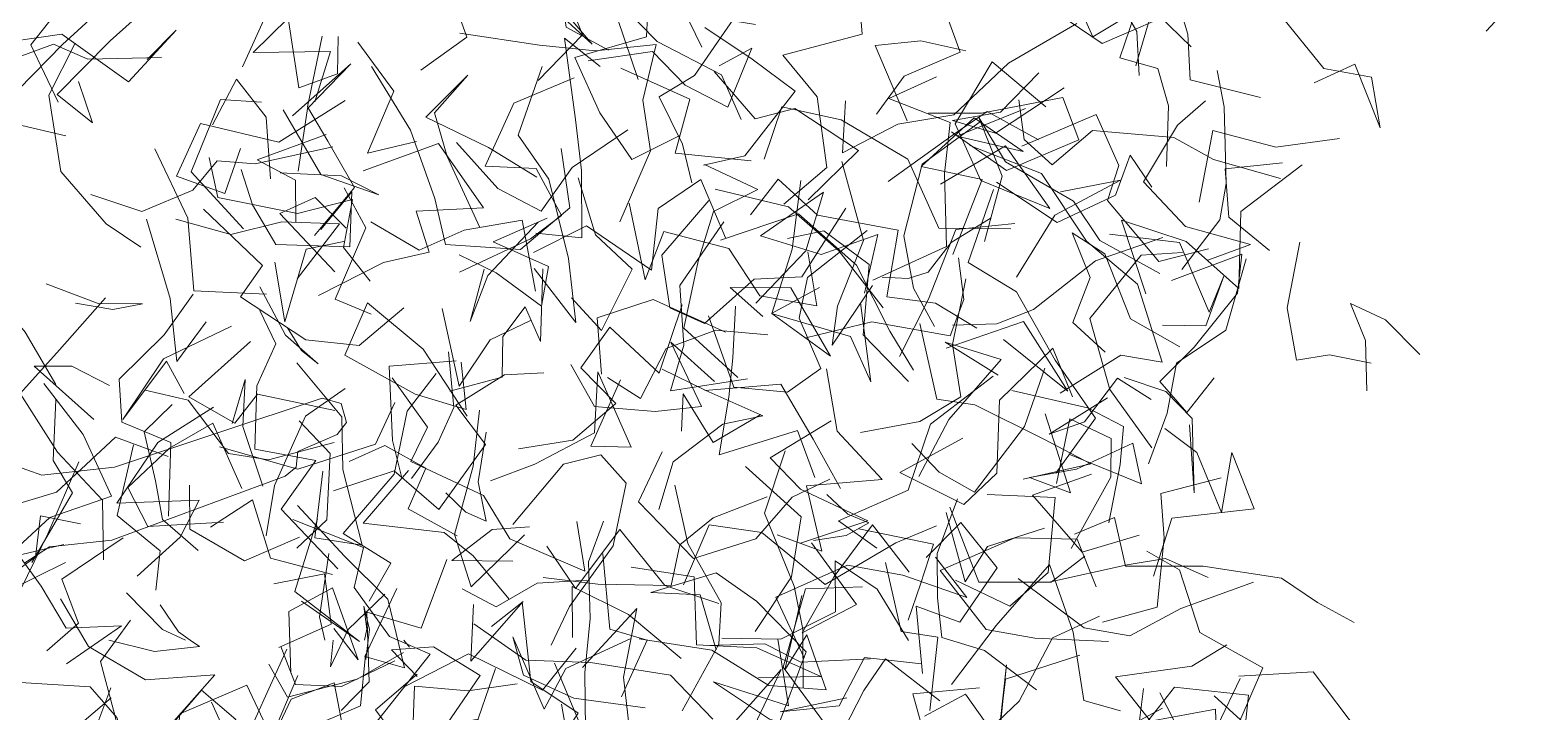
# Model space of a CAD drawing. Header units: metres. Extents: x 0 to 46.1, y -33.1 to 1.9.
# Drawn here: x 3.435 to 4.248, y -2.039 to -1.67 of the extents above; entities that cross this region are included whole.
import ezdxf

# ---------------------------------------------------------------- set-up
doc = ezdxf.new("R2010")
doc.units = ezdxf.units.M
doc.header["$LTSCALE"] = 0.02
for name, color, linetype, lineweight in [('AB_EXT_COUVRE', 8, 'Continuous', 9), ('BLOC_BRANCHES', 7, 'Continuous', 13), ('BLOC_FEUILLAGE', 7, 'Continuous', 13)]:
    doc.layers.add(name, color=color, linetype=linetype, lineweight=lineweight)
doc.layers.add('ARCHIBOOKS_ARBRE', color=7, linetype='Continuous')

# ---------------------------------------------------------------- blocks, each defined once
blk = doc.blocks.new('AB_ALPHA_54921720ee7c26e0')
at = {"layer": 'BLOC_BRANCHES', "color": 8, "lineweight": 13, "true_color": 0x414141, "transparency": 33554661}
blk.add_lwpolyline([(0.6059, 0.0836), (0.6413, 0.0593), (0.7391, 0.0444), (1.0348, 0.0616), (1.058, 0.0482), (1.058, 0.0214), (1.0417, 0.0089), (0.9843, 0.0005), (0.9765, -0.0195), (0.9591, -0.0273), (0.7102, -0.0501), (0.6263, -0.037), (0.5884, -0.0492)], dxfattribs=at)
at = {"layer": 'BLOC_FEUILLAGE', "color": 8, "lineweight": 13, "true_color": 0x414141, "transparency": 33554661}
for points in [[(0.7934, 0.5414), (0.7779, 0.6257), (0.8196, 0.6568), (0.8135, 0.7313), (0.7865, 0.7752), (0.7672, 0.8432), (0.8259, 0.8784)], [(0.7192, 0.6871), (0.6721, 0.6452), (0.7455, 0.5711), (0.8195, 0.6151), (0.8756, 0.6444), (0.8611, 0.7277)], [(0.9441, 0.5634), (0.8474, 0.5872), (0.8077, 0.6186), (0.7349, 0.6119), (0.6566, 0.5949), (0.5968, 0.6581)], [(0.8273, 0.561), (0.8311, 0.5019), (0.7949, 0.5513), (0.883, 0.6032), (0.9798, 0.6522), (1.0507, 0.6021)], [(1.1428, 0.6066), (1.0923, 0.658), (1.0982, 0.5851), (1.0466, 0.5228)], [(0.7152, 0.6415), (0.822, 0.6288), (0.8924, 0.5432), (0.9729, 0.594), (0.9247, 0.5657)], [(1.2788, 0.456), (1.3506, 0.4832), (1.3434, 0.5733), (1.3695, 0.636), (1.4274, 0.5941)], [(1.5249, 0.6439), (1.4683, 0.5649), (1.4676, 0.4998), (1.5118, 0.4302), (1.4727, 0.5134)], [(0.6259, 0.6286), (0.7231, 0.6179), (0.6957, 0.5457), (0.7914, 0.4945)], [(0.8508, 0.3226), (0.8136, 0.3655), (0.7726, 0.4494), (0.7836, 0.5538), (0.8365, 0.6123)], [(1.1824, 0.5292), (1.1685, 0.4805), (1.1132, 0.4757), (1.1233, 0.5703), (1.0657, 0.5378), (1.1674, 0.5118), (1.1293, 0.4518)], [(1.1618, 0.5352), (1.1177, 0.4478), (1.1324, 0.3955), (1.1512, 0.3259), (1.0819, 0.2772)], [(1.5312, 0.4165), (1.484, 0.4613), (1.4928, 0.5342), (1.5027, 0.4454), (1.4288, 0.4012)], [(1.5964, 0.5291), (1.5644, 0.47), (1.598, 0.4106), (1.6702, 0.3447), (1.6802, 0.2792)], [(0.9871, 0.4575), (1.0348, 0.5089), (1.0603, 0.4487), (1.0443, 0.3666)], [(1.2064, 0.5146), (1.2361, 0.4382), (1.1802, 0.3663), (1.2483, 0.3641)], [(1.7551, 0.527), (1.6801, 0.5252), (1.6434, 0.4441), (1.6544, 0.3877)], [(1.0595, 0.4701), (1.0068, 0.4878), (0.943, 0.4034), (0.9915, 0.3105)], [(1.0832, 0.367), (1.1174, 0.4456), (1.1896, 0.4887), (1.095, 0.4412)], [(1.343, 0.4907), (1.4426, 0.4472), (1.5139, 0.42), (1.5957, 0.407), (1.5588, 0.3389), (1.551, 0.2698), (1.4859, 0.188)], [(1.5937, 0.2798), (1.5234, 0.2653), (1.4981, 0.3374), (1.4847, 0.4187), (1.5856, 0.4205), (1.6028, 0.4742), (1.5643, 0.5072)], [(1.7324, 0.3985), (1.683, 0.4205), (1.6262, 0.4976), (1.5542, 0.4545), (1.5597, 0.3675)], [(1.4351, 0.3044), (1.4252, 0.2238), (1.3462, 0.1865), (1.2501, 0.2194), (1.2523, 0.2832), (1.2445, 0.3811), (1.2157, 0.4782)], [(1.695, 0.4705), (1.7061, 0.414), (1.6349, 0.353), (1.5811, 0.3374), (1.5952, 0.2673), (1.5937, 0.2137)], [(1.0156, 0.4167), (0.9793, 0.3635), (0.9222, 0.4032), (0.9722, 0.4634), (1.0681, 0.4116), (1.1692, 0.4427)], [(1.0849, 0.4522), (1.1113, 0.3545), (1.1801, 0.3077), (1.1379, 0.3455), (1.0591, 0.3712)], [(1.5146, 0.3979), (1.4778, 0.4476), (1.4637, 0.3372), (1.4538, 0.2687), (1.4308, 0.1804), (1.3721, 0.2026)], [(2.2783, 0.4556), (2.2058, 0.3941), (2.1343, 0.3468), (2.2261, 0.3154), (2.2529, 0.2725), (2.2153, 0.211)], [(0.9036, 0.4464), (0.9223, 0.3443), (0.9048, 0.247), (0.9985, 0.2171)], [(1.3008, 0.2297), (1.2829, 0.3337), (1.2817, 0.3952), (1.3384, 0.4331), (1.2691, 0.3928), (1.3402, 0.3311), (1.3929, 0.2755)], [(2.2164, 0.1975), (2.2285, 0.2557), (2.2089, 0.3297), (2.2481, 0.3634), (2.2674, 0.4392)], [(0.8039, 0.4089), (0.8643, 0.3689), (0.9385, 0.3792), (0.9807, 0.4086), (1.0294, 0.3914), (1.1367, 0.3867)], [(0.9713, 0.4159), (0.9689, 0.3607), (1.0675, 0.3117), (1.1443, 0.3109), (1.1157, 0.2513), (1.1387, 0.1976)], [(1.4387, 0.4183), (1.3832, 0.3369), (1.4078, 0.2685), (1.4058, 0.1578), (1.3932, 0.0715), (1.3575, 0.1568)], [(1.6704, 0.3569), (1.7192, 0.3686), (1.6675, 0.3), (1.6191, 0.3437), (1.5882, 0.399), (1.5011, 0.4095)], [(1.6153, 0.2325), (1.6725, 0.2303), (1.7608, 0.2975), (1.7158, 0.3544), (1.665, 0.4123)], [(1.7064, 0.1538), (1.7755, 0.1863), (1.7878, 0.282), (1.7573, 0.3486), (1.8685, 0.3486), (1.8826, 0.4246)], [(1.0923, 0.2827), (1.146, 0.3212), (1.1242, 0.2497), (1.028, 0.2788), (1.0116, 0.3389), (1.009, 0.3892)], [(1.1324, 0.405), (1.0332, 0.3961), (1.0762, 0.3561), (1.0622, 0.3013)], [(1.4765, 0.3924), (1.3887, 0.3801), (1.3294, 0.308), (1.3951, 0.2871), (1.4117, 0.2165), (1.3631, 0.1971), (1.2587, 0.1785)], [(1.679, 0.2217), (1.5823, 0.2585), (1.6204, 0.3236), (1.541, 0.3886)], [(0.8677, 0.3572), (0.8713, 0.2454), (0.8578, 0.1604), (0.91, 0.2023)], [(1.0441, 0.2266), (1.1185, 0.2836), (1.044, 0.3064), (0.9728, 0.3079), (0.9063, 0.3468)], [(1.1732, 0.1512), (1.1015, 0.1175), (1.0338, 0.1438), (0.9636, 0.223), (1.0035, 0.2561), (0.9458, 0.3502)], [(1.168, 0.3448), (1.2761, 0.3538), (1.3126, 0.2541), (1.2233, 0.2733), (1.2262, 0.2152), (1.1628, 0.2174), (1.0662, 0.1974)], [(1.7398, 0.1507), (1.8231, 0.1976), (1.7545, 0.275), (1.699, 0.275), (1.6621, 0.3513)], [(2.0594, 0.3605), (2.1577, 0.3377), (2.1691, 0.2641), (2.2516, 0.2877), (2.2943, 0.2168)], [(1.0959, 0.2224), (1.0444, 0.3178), (1.0958, 0.3264), (1.1258, 0.2754)], [(1.1374, 0.3292), (1.1516, 0.2693), (1.0865, 0.1866), (1.1286, 0.1543)], [(1.8594, 0.2388), (1.9088, 0.2786), (1.9904, 0.2905), (1.986, 0.3416)], [(1.9981, 0.2905), (1.9431, 0.3191), (1.8816, 0.3292), (1.8968, 0.2193)], [(2.2381, 0.3305), (2.2535, 0.2632), (2.1789, 0.252), (2.1304, 0.308)], [(2.2044, 0.3196), (2.3064, 0.288), (2.291, 0.3437), (2.2943, 0.2343), (2.2812, 0.1736), (2.3673, 0.1261)], [(0.5027, 0.2921), (0.5599, 0.2768), (0.6389, 0.3176), (0.6694, 0.2519), (0.6913, 0.1731)], [(2.1528, 0.2871), (2.0495, 0.2591), (1.9601, 0.2107), (1.8837, 0.2183), (1.8011, 0.2), (1.8232, 0.2671)], [(0.6922, -0.0732), (0.7121, 0.0054), (0.67, 0.0838), (0.6415, 0.1736), (0.7039, 0.214), (0.7868, 0.2686)], [(1.1602, 0.2752), (1.2134, 0.2211), (1.2794, 0.2315), (1.359, 0.2244), (1.3513, 0.1267)], [(1.9949, 0.0417), (1.9008, 0.0679), (1.8843, 0.1691), (1.8108, 0.2436), (1.7379, 0.2814), (1.6968, 0.2194)], [(1.7963, 0.0229), (1.9046, 0.0413), (1.9272, 0.1375), (1.9527, 0.2022), (1.8808, 0.2548), (1.9509, 0.2665)], [(2.0833, 0.1892), (2.0287, 0.2666), (1.9587, 0.1986), (1.9725, 0.1155), (2.0529, 0.0545), (2.0166, 0.1522), (1.9185, 0.1248)], [(2.2323, 0.2796), (2.197, 0.2273), (2.2433, 0.2001), (2.2441, 0.1474), (2.22, 0.0686)], [(2.4105, 0.2778), (2.4215, 0.2288), (2.4599, 0.1417), (2.5195, 0.1135), (2.513, 0.0443), (2.5021, 0.1366), (2.4426, 0.1264)], [(1.1182, 0.2589), (1.066, 0.2622), (1.0127, 0.1747), (1.0207, 0.2561)], [(1.396, 0.1054), (1.4237, 0.0524), (1.4855, 0.1219), (1.4496, 0.1795), (1.4466, 0.2599)], [(0.7926, -0.0386), (0.8213, 0.0569), (0.7645, 0.1005), (0.7761, 0.1577), (0.8504, 0.1999), (0.9026, 0.2428)], [(1.5858, -0.0571), (1.5321, 0.0264), (1.5745, 0.1093), (1.612, 0.1685), (1.6775, 0.1821), (1.6166, 0.2334)], [(2.0858, 0.2362), (2.0222, 0.1978), (1.9566, 0.2039), (2.0081, 0.1722), (2.1138, 0.2076)], [(0.7615, 0.1529), (0.7186, 0.1914), (0.6696, 0.2042), (0.7288, 0.114)], [(1.379, 0.2159), (1.2946, 0.1638), (1.2555, 0.1102), (1.2921, 0.1737)], [(1.392, 0.2183), (1.3131, 0.2062), (1.377, 0.1547), (1.3539, 0.1053), (1.3061, 0.1646), (1.2641, 0.2009)], [(1.3624, 0.1779), (1.441, 0.1946), (1.5105, 0.1136), (1.5407, 0.1921), (1.6064, 0.2148), (1.6186, 0.1298)], [(1.7212, 0.0827), (1.714, 0.0091), (1.643, 0.0421), (1.6192, 0.1148), (1.5401, 0.1597), (1.4987, 0.1032), (1.5045, 0.2092)], [(2.0623, 0.1486), (2.0048, 0.2036), (1.9542, 0.186), (1.851, 0.1465)], [(1.9509, 0.1895), (2.0095, 0.1194), (2.1149, 0.1342), (2.1088, 0.1952), (1.9969, 0.2034), (1.9276, 0.222)], [(2.365, 0.0131), (2.2839, 0.0613), (2.2399, 0.1043), (2.136, 0.1419), (2.071, 0.1109), (2.0435, 0.1537), (2.0502, 0.2075)], [(0.8562, 0.1163), (0.8443, 0.1648), (0.7669, 0.1035), (0.8414, 0.1688), (0.9414, 0.1876)], [(0.9841, 0.198), (0.9931, 0.1488), (0.9536, 0.1006), (0.9292, 0.0186), (1.0047, -0.0177), (0.9426, -0.069), (0.9956, -0.1668)], [(1.6097, 0.1849), (1.5291, 0.1296), (1.5212, 0.058), (1.561, 0.0252), (1.6416, 0.0657), (1.7046, 0.0525), (1.7861, 0.1265)], [(1.8002, -0.0168), (1.7622, 0.0735), (1.7116, 0.1484), (1.6222, 0.1974)], [(1.659, 0.1512), (1.7077, 0.1883), (1.7465, 0.1275), (1.8471, 0.0794), (1.8086, -0.0036), (1.8702, -0.0291), (1.9153, -0.0763)], [(1.7975, 0.1889), (1.7979, 0.0782), (1.7409, 0.0014), (1.7204, -0.0475), (1.7938, 0.0162)], [(1.9941, 0.1934), (1.9015, 0.1574), (1.8523, 0.0701), (1.8467, -0.0015), (1.8605, -0.0592)], [(1.9099, 0.0286), (1.9746, 0.1161), (1.8995, 0.1547), (1.9855, 0.1998), (2.038, 0.1387), (1.9567, 0.1817), (2.0562, 0.194)], [(1.9556, 0.0344), (2.002, 0.1136), (1.9917, 0.1986), (2.0112, 0.1314), (2.0862, 0.0562), (2.1071, -0.0045), (2.1737, -0.0689)], [(0.6763, 0.1785), (0.7097, 0.0979), (0.7251, 0.0075), (0.6368, 0.0012), (0.5413, -0.0489)], [(1.2291, 0.06), (1.2192, -0.0036), (1.1578, 0.0343), (1.0795, 0.1099), (1.1275, 0.1703), (1.1841, 0.0902), (1.2183, -0.0126)], [(1.7369, 0.1788), (1.7018, 0.092), (1.6523, 0.0148), (1.7143, -0.0616), (1.6865, 0.0417), (1.6072, 0.0636), (1.6396, 0.0139)], [(1.9701, 0.165), (2.054, 0.1035), (2.0895, -0.0008), (2.1411, -0.0748), (2.1459, -0.1857), (2.0943, -0.162), (2.0014, -0.1905)], [(2.2039, -0.0712), (2.2712, -0.0198), (2.292, 0.0257), (2.3163, 0.1264), (2.3202, 0.1766)], [(0.5977, -0.0513), (0.6754, 0.0252), (0.6612, 0.0745), (0.6859, 0.1531)], [(0.9611, 0.1609), (0.8608, 0.1101), (0.9117, 0.0595), (0.9519, 0.0895), (1.0469, 0.041)], [(1.3687, 0.1536), (1.3403, 0.0594), (1.3325, 0.11), (1.2928, 0.0791), (1.2775, 0.026), (1.2045, 0.0262)], [(1.5978, -0.0619), (1.4928, -0.0505), (1.5264, 0.0042), (1.5419, 0.0836), (1.6221, 0.1515)], [(1.6354, 0.0338), (1.7188, 0.085), (1.7627, 0.1553), (1.6648, 0.1205), (1.7377, 0.0745), (1.8187, 0.0809), (1.7809, 0.009)], [(2.038, 0.1459), (2.1462, 0.1615), (2.1583, 0.0868), (2.1309, 0.0449), (2.1769, -0.0529), (2.246, -0.0534)], [(1.035, -0.0005), (0.9431, 0), (0.8931, 0.0223), (0.8589, 0.1061), (0.8064, 0.1339)], [(1.3345, 0.0901), (1.275, 0.0789), (1.2184, 0.0293), (1.2233, 0.1369)], [(1.818, -0.1089), (1.8006, -0.0497), (1.7803, 0.0483), (1.7225, 0.1357), (1.6113, 0.1286)], [(2.2414, -0.0681), (2.3026, -0.0626), (2.2237, -0.0163), (2.1849, 0.0569), (2.2489, 0.1189), (2.2943, 0.1411)], [(0.8196, -0.094), (0.7838, -0.041), (0.7878, 0.0121), (0.7904, 0.0799), (0.8364, 0.1059)], [(0.9265, -0.0325), (0.9213, 0.0524), (0.9408, 0.1129), (0.9084, 0.0599)], [(1.0101, -0.0339), (0.9764, -0.1183), (1.0356, -0.1446), (1.0368, -0.0387), (1.0539, 0.0305), (1.0142, 0.1167)], [(1.8073, -0.122), (1.7645, -0.0452), (1.797, 0.0448), (1.7493, 0.1046), (1.6992, 0.1074)], [(1.9924, 0.1077), (2.0577, 0.0339), (2.1432, 0.0493), (2.1767, 0.0963), (2.1935, 0.0468)], [(0.5762, 0.0296), (0.6547, 0.032), (0.7511, 0.0832), (0.8132, 0.0392)], [(0.7305, -0.1063), (0.8005, -0.0705), (0.8385, -0.0284), (0.7296, -0.0038), (0.8043, 0.0612), (0.8898, 0.0878)], [(1.8062, 0.0902), (1.7119, 0.0496), (1.6866, -0.001), (1.6975, -0.0743), (1.6454, -0.0935), (1.5771, -0.0683), (1.5689, 0.034)], [(1.9681, -0.2935), (2.0392, -0.2355), (2.0066, -0.1455), (1.9799, -0.0424), (1.9272, 0.0125), (1.986, 0.0994)], [(2.2503, 0.0105), (2.2932, 0.0994), (2.3697, 0.0557), (2.4562, 0.0447)], [(0.6946, 0.0637), (0.6287, -0.0196), (0.5596, -0.0987), (0.5408, -0.2043), (0.6302, -0.2346), (0.6543, -0.2839), (0.6587, -0.3935)], [(0.7716, 0.0667), (0.7259, -0.0199), (0.7696, -0.0813), (0.7503, -0.131)], [(0.8623, -0.0657), (0.762, -0.0452), (0.7495, 0.0132), (0.818, 0.0499), (0.8831, 0.0671), (0.8982, -0.0284)], [(1.0685, 0.0662), (1.0067, 0.0441), (0.9422, -0.0358), (0.9133, -0.0986)], [(1.2231, 0.0634), (1.1335, 0.0799), (1.112, -0.0182), (1.1111, -0.0685)], [(1.2163, 0.0781), (1.2037, 0.0032), (1.1714, -0.0364), (1.1237, -0.0748)], [(1.1335, 0.0637), (1.1623, -0.013), (1.1288, -0.0522), (1.2116, -0.122), (1.231, -0.188), (1.3176, -0.2564), (1.3247, -0.1887)], [(1.4086, -0.0046), (1.4227, 0.0703), (1.5022, 0.0748), (1.5855, 0.0067)], [(1.9852, -0.0235), (2.057, 0.0442), (2.1554, 0.0671), (2.0724, 0.0727)], [(1.0253, -0.2203), (1.0669, -0.1781), (1.0148, -0.1226), (1.1024, -0.0629), (1.1414, 0.0151), (1.1925, 0.0542)], [(1.5384, 0.0576), (1.4844, -0.0236), (1.436, 0.0535), (1.3838, 0.0108), (1.4172, -0.048), (1.3477, -0.0811), (1.2737, -0.0732)], [(1.8044, -0.0859), (1.8625, -0.0214), (1.9226, 0.0601), (2.0019, 0.0472)], [(2.3252, -0.077), (2.284, -0.0195), (2.2958, 0.045), (2.3731, 0.0329)], [(0.8834, 0.034), (0.9782, -0.0224), (1.0885, -0.0172), (1.1284, 0.0306)], [(0.997, 0.0399), (1.026, -0.0135), (0.9982, -0.0988), (0.9491, -0.1256)], [(1.0174, -0.0634), (1.1035, -0.0583), (1.1484, -0.1247), (1.232, -0.0562), (1.2073, 0.0058), (1.2814, 0.0285), (1.3338, 0.017)], [(1.6513, -0.2148), (1.6451, -0.1469), (1.534, -0.1516), (1.5669, -0.0794), (1.5862, -0.0295), (1.6075, 0.0373)], [(1.7723, -0.0021), (1.7582, -0.1091), (1.7475, -0.0427), (1.6522, 0.0147), (1.7238, 0.0322)], [(1.6886, -0.0291), (1.7804, -0.0312), (1.8777, -0.077), (1.9086, -0.034), (1.9161, 0.0223)], [(2.1486, -0.0903), (2.1424, 0.0142), (2.2195, -0.0362), (2.2719, -0.1159), (2.3016, -0.0163), (2.3981, 0.0235)], [(0.5059, -0.0842), (0.6045, -0.0452), (0.6254, 0.0064), (0.6751, -0.0178)], [(0.6076, -0.1962), (0.6928, -0.1656), (0.6196, -0.1495), (0.6015, -0.0854), (0.5638, 0.0123)], [(1.3717, 0.0188), (1.3881, -0.0445), (1.4657, -0.0723), (1.528, -0.0819), (1.5103, 0.0127), (1.5538, -0.0541)], [(1.4152, -0.0111), (1.4512, -0.0503), (1.5023, 0.0061), (1.5735, 0.0127), (1.64, -0.0115)], [(2.0749, -0.1525), (2.043, -0.1026), (2.0815, -0.0497), (2.0737, 0.015), (2.109, -0.0238), (2.1194, -0.1179), (2.1746, -0.1716)], [(2.1591, -0.1374), (2.2158, -0.1533), (2.2565, -0.0947), (2.2247, -0.1364), (2.2106, -0.0353), (2.122, 0.0002)], [(0.3936, -0.2097), (0.4253, -0.1209), (0.476, -0.1086), (0.5256, -0.0161), (0.5873, -0.0375), (0.646, -0.0392)], [(0.9567, -0.1122), (0.8763, -0.1237), (0.8158, -0.0633), (0.8307, -0.0057)], [(1.2365, -0.0091), (1.2086, -0.0801), (1.16, -0.1628), (1.1638, -0.2371), (1.2514, -0.1878)], [(1.4315, -0.0188), (1.3695, -0.095), (1.4216, -0.1106), (1.4046, -0.0006), (1.379, -0.0789), (1.2896, -0.0992), (1.2262, -0.1056)], [(1.4363, -0.2018), (1.4715, -0.1443), (1.5499, -0.1126), (1.6049, -0.1158), (1.5392, -0.0628), (1.4896, -0.0195)], [(0.5357, -0.0644), (0.4586, -0.0275), (0.5576, -0.08), (0.6419, -0.0632)], [(1.1631, -0.1656), (1.1088, -0.1131), (1.1458, -0.0663), (1.1005, -0.0221), (1.048, -0.0306)], [(1.8849, -0.0636), (1.9431, -0.0776), (1.9962, -0.0715), (2.094, -0.0296), (2.1904, -0.0229)], [(2.2109, -0.0492), (2.156, -0.0382), (2.0667, -0.1031), (2.0679, -0.203), (2.1023, -0.2937)], [(0.5861, -0.1723), (0.6374, -0.1471), (0.631, -0.0835), (0.7259, -0.0513)], [(0.9865, -0.1726), (0.9112, -0.1295), (0.9083, -0.0467), (0.8439, -0.0679)], [(1.6029, -0.1136), (1.5307, -0.1333), (1.5085, -0.059), (1.4933, -0.1074)], [(1.9233, -0.2897), (2.0168, -0.2936), (1.9641, -0.2447), (1.8861, -0.1758), (1.8384, -0.1548), (1.8426, -0.0503)], [(1.0659, -0.2134), (1.0001, -0.291), (1.0483, -0.3197), (1.0504, -0.2242), (1.0088, -0.1528), (0.9651, -0.07)], [(1.2088, -0.2661), (1.1773, -0.1972), (1.1476, -0.1566), (1.0447, -0.116), (1.1224, -0.0631)], [(1.6809, -0.2378), (1.6626, -0.164), (1.6393, -0.0808), (1.5378, -0.0624)], [(1.5819, -0.2763), (1.6347, -0.3136), (1.6375, -0.2228), (1.7387, -0.241), (1.6966, -0.162), (1.7048, -0.0768)], [(2.0925, -0.3136), (2.1345, -0.254), (2.1644, -0.1919), (2.2403, -0.1661), (2.2917, -0.0799)], [(2.2086, -0.2241), (2.1605, -0.2599), (2.1358, -0.2101), (2.1928, -0.1773), (2.2685, -0.1217), (2.2881, -0.0721), (2.1867, -0.082)], [(0.9541, -0.0865), (1.0368, -0.1479), (1.0103, -0.1971), (1.0396, -0.2734), (1.0866, -0.311), (1.0072, -0.3699), (0.9196, -0.4353)], [(0.9367, -0.1963), (0.9987, -0.2695), (0.9314, -0.1817), (0.9863, -0.0946)], [(1.7875, -0.2499), (1.8467, -0.1859), (1.9363, -0.1255), (1.8692, -0.0833), (1.9269, -0.1453)], [(1.8683, -0.0916), (1.9787, -0.0836), (2.0122, -0.1904), (1.9465, -0.1003)], [(0.7193, -0.3144), (0.7976, -0.2624), (0.705, -0.2447), (0.6423, -0.1813), (0.6223, -0.1089)], [(1.2478, -0.3414), (1.2855, -0.2975), (1.3639, -0.2333), (1.4024, -0.1561), (1.3793, -0.1101), (1.3272, -0.1089), (1.2397, -0.1704)], [(1.4607, -0.1278), (1.4124, -0.1847), (1.464, -0.2782), (1.5527, -0.2742), (1.6148, -0.2326), (1.6702, -0.2219)], [(1.8587, -0.215), (1.7643, -0.2378), (1.8368, -0.3021), (1.8908, -0.2728), (1.9199, -0.1784), (2.008, -0.1288), (2.0166, -0.1995)], [(0.7067, -0.1615), (0.6527, -0.205), (0.653, -0.273), (0.6516, -0.3558)], [(1.6097, -0.2953), (1.7052, -0.29), (1.6285, -0.2249), (1.5996, -0.1734), (1.6924, -0.1463)], [(1.7074, -0.3287), (1.6669, -0.2795), (1.7687, -0.264), (1.8211, -0.1852), (1.9198, -0.1447)], [(1.9904, -0.1523), (1.9434, -0.2216), (1.8548, -0.2897), (1.8155, -0.2514), (1.7902, -0.2042)], [(0.9065, -0.1641), (0.9762, -0.1688), (0.9674, -0.2367), (0.8909, -0.2492)], [(1.2272, -0.2182), (1.1477, -0.1958), (1.2112, -0.1694), (1.2609, -0.1793)], [(1.4658, -0.1755), (1.4622, -0.2566), (1.4848, -0.3458), (1.4675, -0.3991), (1.396, -0.4733)], [(1.5193, -0.3951), (1.586, -0.3365), (1.6198, -0.2613), (1.5643, -0.176)], [(1.5625, -0.4849), (1.5825, -0.4088), (1.5862, -0.3497), (1.5728, -0.2438), (1.6218, -0.1692)], [(1.9396, -0.1699), (2.0322, -0.219), (2.0728, -0.2561), (2.0552, -0.3048), (2.0199, -0.3771)], [(0.8974, -0.2869), (0.9167, -0.2057), (0.9821, -0.19), (0.9904, -0.2932), (0.9693, -0.2434)], [(1.1412, -0.193), (1.0838, -0.2738), (1.0183, -0.2338), (0.9969, -0.3258), (0.9501, -0.3534)], [(1.3599, -0.1977), (1.326, -0.2457), (1.3081, -0.3203), (1.2821, -0.3895), (1.2632, -0.464)], [(2.1185, -0.2305), (2.0818, -0.1907), (2.0233, -0.2365), (1.9729, -0.2401), (2.0619, -0.2129)], [(2.1599, -0.277), (2.1419, -0.3677), (2.1652, -0.2698), (2.1402, -0.2251), (2.0908, -0.1924)], [(1.5822, -0.2232), (1.5043, -0.2319), (1.4513, -0.2553), (1.4255, -0.3054), (1.3302, -0.2781), (1.2612, -0.2504)], [(1.2769, -0.2107), (1.2994, -0.2758), (1.3782, -0.2142), (1.4173, -0.3031), (1.4816, -0.3456)], [(1.9917, -0.273), (2.0764, -0.3375), (2.0793, -0.2812), (1.9962, -0.2952), (1.9321, -0.2899), (1.9804, -0.3242), (1.9749, -0.2121)], [(0.6572, -0.2431), (0.6233, -0.2901), (0.6708, -0.3637), (0.7071, -0.4092), (0.8007, -0.3552)], [(1.3172, -0.2692), (1.2514, -0.2554), (1.1892, -0.2723), (1.1511, -0.2367)], [(1.3474, -0.2404), (1.3301, -0.341), (1.3751, -0.3687), (1.3219, -0.4336)], [(1.7936, -0.3204), (1.7342, -0.3283), (1.6272, -0.3582), (1.5627, -0.2679), (1.4967, -0.2396), (1.442, -0.3089)], [(1.9651, -0.3072), (2.0052, -0.2274), (2.0523, -0.2675), (2.0383, -0.3179), (1.9615, -0.3972)], [(0.6542, -0.2563), (0.553, -0.3044), (0.5953, -0.3706), (0.641, -0.4061), (0.6203, -0.4685), (0.6108, -0.5202), (0.5804, -0.5602)], [(1.0395, -0.4132), (0.9673, -0.4026), (0.8835, -0.4518), (0.8976, -0.3719), (0.8328, -0.337), (0.9006, -0.2539)], [(1.0378, -0.307), (0.959, -0.322), (0.8997, -0.3031), (0.8939, -0.2485)], [(1.1604, -0.2611), (1.1374, -0.3341), (1.2266, -0.2745), (1.1764, -0.2964)], [(0.7065, -0.3667), (0.717, -0.317), (0.7747, -0.2778), (0.8095, -0.3281), (0.7307, -0.3654), (0.6995, -0.4294)], [(0.872, -0.2673), (0.8847, -0.3171), (0.9822, -0.3178), (1.0523, -0.2992)], [(1.0954, -0.4443), (1.1536, -0.5111), (1.2091, -0.4834), (1.2593, -0.4398), (1.2086, -0.382), (1.2251, -0.2746)], [(1.2785, -0.3388), (1.2957, -0.272), (1.3596, -0.3283), (1.4132, -0.4043)], [(1.5075, -0.4566), (1.5895, -0.4768), (1.516, -0.4169), (1.4378, -0.3921), (1.4589, -0.3024), (1.3796, -0.2677)], [(2.0596, -0.4622), (2.1039, -0.3929), (2.2149, -0.4095), (2.2053, -0.328), (2.1707, -0.4028), (2.1598, -0.3157), (2.1261, -0.2733)], [(0.6642, -0.4825), (0.6556, -0.3981), (0.7483, -0.4414), (0.8432, -0.4058), (0.8898, -0.3664), (0.9774, -0.3542), (1.0016, -0.2896)], [(0.6993, -0.4041), (0.738, -0.3013), (0.836, -0.287), (0.8499, -0.3643), (0.9057, -0.2925)], [(0.7836, -0.2971), (0.801, -0.402), (0.7818, -0.3431), (0.7857, -0.4537)], [(1.0162, -0.5335), (1.0921, -0.4829), (1.0689, -0.4208), (1.1441, -0.3564), (1.0935, -0.3023), (1.0372, -0.2916), (1.0616, -0.3354)], [(1.154, -0.2866), (1.2093, -0.352), (1.293, -0.378), (1.3933, -0.4226), (1.4331, -0.495)], [(1.514, -0.5297), (1.579, -0.4394), (1.5319, -0.3559), (1.4891, -0.3046), (1.3964, -0.3075), (1.46, -0.328), (1.4621, -0.4053)], [(1.6241, -0.2989), (1.6613, -0.3952), (1.5802, -0.4131), (1.6419, -0.3509), (1.7099, -0.2969), (1.7417, -0.3713)], [(1.6909, -0.2971), (1.7831, -0.3435), (1.7521, -0.391), (1.7233, -0.434)], [(1.8304, -0.2927), (1.7847, -0.357), (1.7695, -0.4151), (1.7614, -0.4685), (1.8125, -0.5001), (1.867, -0.5698)], [(1.7995, -0.3981), (1.8612, -0.4514), (1.923, -0.4204), (1.9583, -0.3251), (1.8705, -0.2972)], [(1.9767, -0.4123), (1.9234, -0.4344), (1.8292, -0.409), (1.8174, -0.3005)], [(1.0093, -0.4641), (0.9437, -0.4146), (0.9507, -0.3147), (0.889, -0.3211), (0.8294, -0.3912), (0.7483, -0.4609)], [(1.0429, -0.3441), (1.1368, -0.3241), (1.2205, -0.3973), (1.2793, -0.3539)], [(1.3487, -0.4563), (1.2589, -0.4186), (1.201, -0.3708), (1.2007, -0.317), (1.2163, -0.4226), (1.2589, -0.3771), (1.3532, -0.361)], [(1.2809, -0.3818), (1.3725, -0.3235), (1.3312, -0.4085), (1.3181, -0.4952)], [(1.7235, -0.5086), (1.7387, -0.4184), (1.7904, -0.4546), (1.8579, -0.3965), (1.8262, -0.3248), (1.7687, -0.3583)], [(1.8109, -0.3064), (1.8112, -0.4038), (1.8527, -0.3653), (1.9339, -0.3615)], [(2.0553, -0.4035), (1.9746, -0.406), (1.9299, -0.314), (2.0141, -0.3072)], [(1.0625, -0.3325), (0.9956, -0.3644), (1.033, -0.4591), (0.9371, -0.437)], [(1.7168, -0.4607), (1.6937, -0.3825), (1.6485, -0.3308), (1.6312, -0.3974), (1.5502, -0.4139), (1.4733, -0.3921)], [(1.781, -0.361), (1.8079, -0.4249), (1.732, -0.3731), (1.6632, -0.3407), (1.5585, -0.3576), (1.5743, -0.4469)], [(1.1897, -0.3803), (1.1228, -0.372), (1.0548, -0.3473), (1.0372, -0.4045), (1.1268, -0.4129)], [(1.246, -0.3664), (1.2588, -0.4635), (1.1715, -0.5072), (1.1509, -0.579), (1.1107, -0.5065), (1.112, -0.4341), (1.167, -0.3527)], [(1.593, -0.3644), (1.5445, -0.4556), (1.5858, -0.4178), (1.5919, -0.4961), (1.5182, -0.4706), (1.456, -0.4041), (1.3653, -0.3639)], [(1.5788, -0.5415), (1.5433, -0.4517), (1.5999, -0.3571), (1.6753, -0.3744)], [(1.7138, -0.3504), (1.7102, -0.4463), (1.7561, -0.4664), (1.7202, -0.5596)], [(1.9808, -0.4562), (1.9728, -0.387), (1.8917, -0.3634), (1.7825, -0.3801), (1.8222, -0.4733), (1.8826, -0.502), (1.978, -0.532)], [(1.9766, -0.5045), (2.0536, -0.504), (2.0868, -0.4158), (2.0983, -0.3569), (2.1827, -0.3575)], [(1.9709, -0.3796), (2.0292, -0.3719), (2.0265, -0.4392), (2.1278, -0.4666), (2.226, -0.5098), (2.2648, -0.5541), (2.3057, -0.593)], [(1.6601, -0.4712), (1.5683, -0.451), (1.5275, -0.4146), (1.4524, -0.3967)], [(1.2405, -0.4221), (1.2332, -0.5057), (1.1891, -0.5355), (1.2479, -0.5775), (1.2451, -0.67), (1.2477, -0.7576), (1.2175, -0.837)], [(1.5465, -0.4131), (1.5367, -0.504), (1.4473, -0.4465), (1.5072, -0.5149), (1.5981, -0.5696), (1.5569, -0.6246)], [(1.7576, -0.533), (1.8364, -0.4715), (1.9278, -0.4107), (1.9348, -0.5072), (1.9248, -0.6005), (1.9692, -0.6268)], [(1.8819, -0.4181), (1.951, -0.5055), (2.0077, -0.5321), (2.0841, -0.5142), (2.1884, -0.5051)], [(2.1304, -0.4833), (2.0815, -0.4432), (2.0293, -0.4381), (1.9208, -0.4336)], [(2.0595, -0.4272), (2.0957, -0.4631), (2.1006, -0.5522), (2.1703, -0.6202), (2.1216, -0.6817), (2.098, -0.7519), (2.075, -0.7999)], [(1.462, -0.5055), (1.5402, -0.454), (1.4781, -0.5263), (1.541, -0.5512), (1.588, -0.5992)], [(1.7253, -0.4958), (1.6534, -0.4674), (1.6033, -0.5217), (1.5238, -0.509), (1.616, -0.5138)], [(1.7459, -0.6324), (1.6666, -0.5615), (1.637, -0.6218), (1.5725, -0.5857), (1.6409, -0.5105), (1.68, -0.4763), (1.7363, -0.5504)], [(1.9749, -0.4958), (1.9058, -0.5076), (1.8401, -0.5788), (1.7826, -0.6101), (1.76, -0.6871), (1.7311, -0.7941), (1.7055, -0.8823)], [(1.9354, -0.5398), (1.8298, -0.545), (1.8078, -0.6001), (1.8363, -0.5266), (1.7997, -0.624), (1.7725, -0.5506), (1.711, -0.565)], [(1.6879, -0.6917), (1.7044, -0.6195), (1.7035, -0.5319), (1.7929, -0.5472)], [(2.0783, -0.7262), (2.094, -0.6578), (2.0048, -0.6507), (1.9746, -0.5808), (2.0781, -0.5933), (2.1315, -0.5777)], [(2.0272, -0.617), (2.0494, -0.7206), (2.1175, -0.715), (2.142, -0.651), (2.0483, -0.6148), (1.9838, -0.6628), (2.0072, -0.6058)], [(2.1371, -0.6267), (2.0916, -0.6799), (2.1652, -0.7182), (2.243, -0.7647)], [(2.1362, -0.6231), (2.2348, -0.6431), (2.2738, -0.7399), (2.3244, -0.7491), (2.3518, -0.8115)], [(2.025, -0.6379), (1.9368, -0.6588), (1.9834, -0.7514), (1.9099, -0.81), (1.9682, -0.8538), (2.0303, -0.8602), (1.9881, -0.7775)], [(2.0972, -0.6399), (2.1451, -0.715), (2.2033, -0.7834), (2.2243, -0.8687)]]:
    blk.add_lwpolyline(points, dxfattribs=at)

msp = doc.modelspace()

# ---------------------------------------------------------------- linework, layer by layer
at = {"layer": 'AB_EXT_COUVRE', "lineweight": 9, "true_color": 0x606060, "transparency": 33554585}
for points in [[(4.24802, -1.63395), (4.24056, -1.65215), (4.22374, -1.67029)], [(3.71203, -1.76783), (3.68851, -1.75547), (3.66626, -1.73052)], [(3.71203, -1.76783), (3.72878, -1.7442), (3.75893, -1.72376)], [(3.92155, -1.80082), (3.93399, -1.78481), (3.95571, -1.77143)], [(4.12098, -1.84849), (4.11605, -1.8201), (4.12277, -1.78448)], [(3.92155, -1.80082), (3.91082, -1.80423), (3.89668, -1.8035)], [(3.49622, -1.81802), (3.47221, -1.81785), (3.44401, -1.80705)], [(3.59126, -1.85041), (3.5736, -1.8349), (3.55965, -1.80882)], [(3.93933, -1.86836), (3.9348, -1.83991), (3.94202, -1.8044)], [(3.49622, -1.81802), (3.48016, -1.82106), (3.45989, -1.81755)], [(4.15026, -1.81785), (4.16928, -1.82661), (4.18782, -1.84534)], [(4.15026, -1.81785), (4.15836, -1.83786), (4.15907, -1.86501)], [(3.59126, -1.85041), (3.58219, -1.84328), (3.57465, -1.83088)], [(4.12098, -1.84849), (4.13896, -1.84554), (4.16144, -1.85)], [(3.93933, -1.86836), (3.9171, -1.8817), (3.88503, -1.88759)], [(3.68219, -1.93566), (3.67788, -1.91441), (3.68219, -1.88748)], [(3.68219, -1.93566), (3.67124, -1.93078), (3.6605, -1.92021)], [(3.88956, -1.93651), (3.87817, -1.9318), (3.86682, -1.92122)], [(3.88956, -1.93651), (3.87717, -1.94345), (3.85951, -1.94615)], [(3.59483, -2), (3.59208, -1.98746), (3.59701, -1.95311)], [(3.51953, -2), (3.50708, -1.9942), (3.4876, -1.97438)], [(3.52208, -2), (3.51564, -1.99548), (3.50569, -1.98094)], [(3.60482, -2), (3.60744, -1.99447), (3.62738, -1.97515)], [(3.61603, -1.98171), (3.61907, -1.99431), (3.61837, -2)], [(3.61603, -1.98171), (3.61768, -1.99407), (3.61632, -2)], [(3.5271, -2.00352), (3.50263, -2.00624), (3.47796, -2)], [(3.5271, -2.00352), (3.52208, -2)], [(3.59799, -2.01441), (3.60482, -2)], [(3.59799, -2.01441), (3.59951, -2)], [(3.61837, -2), (3.61708, -2.0105)], [(3.63775, -2), (3.64084, -2.00378)]]:
    msp.add_lwpolyline(points, dxfattribs=at)

# ---------------------------------------------------------------- block references
at = {"layer": 'ARCHIBOOKS_ARBRE', "transparency": 33554687, "xscale": 0.4, "yscale": 0.4, "rotation": 15}
msp.add_blockref('AB_ALPHA_54921720ee7c26e0', (3.2, -2), dxfattribs=at)

doc.saveas('drawing.dxf')
